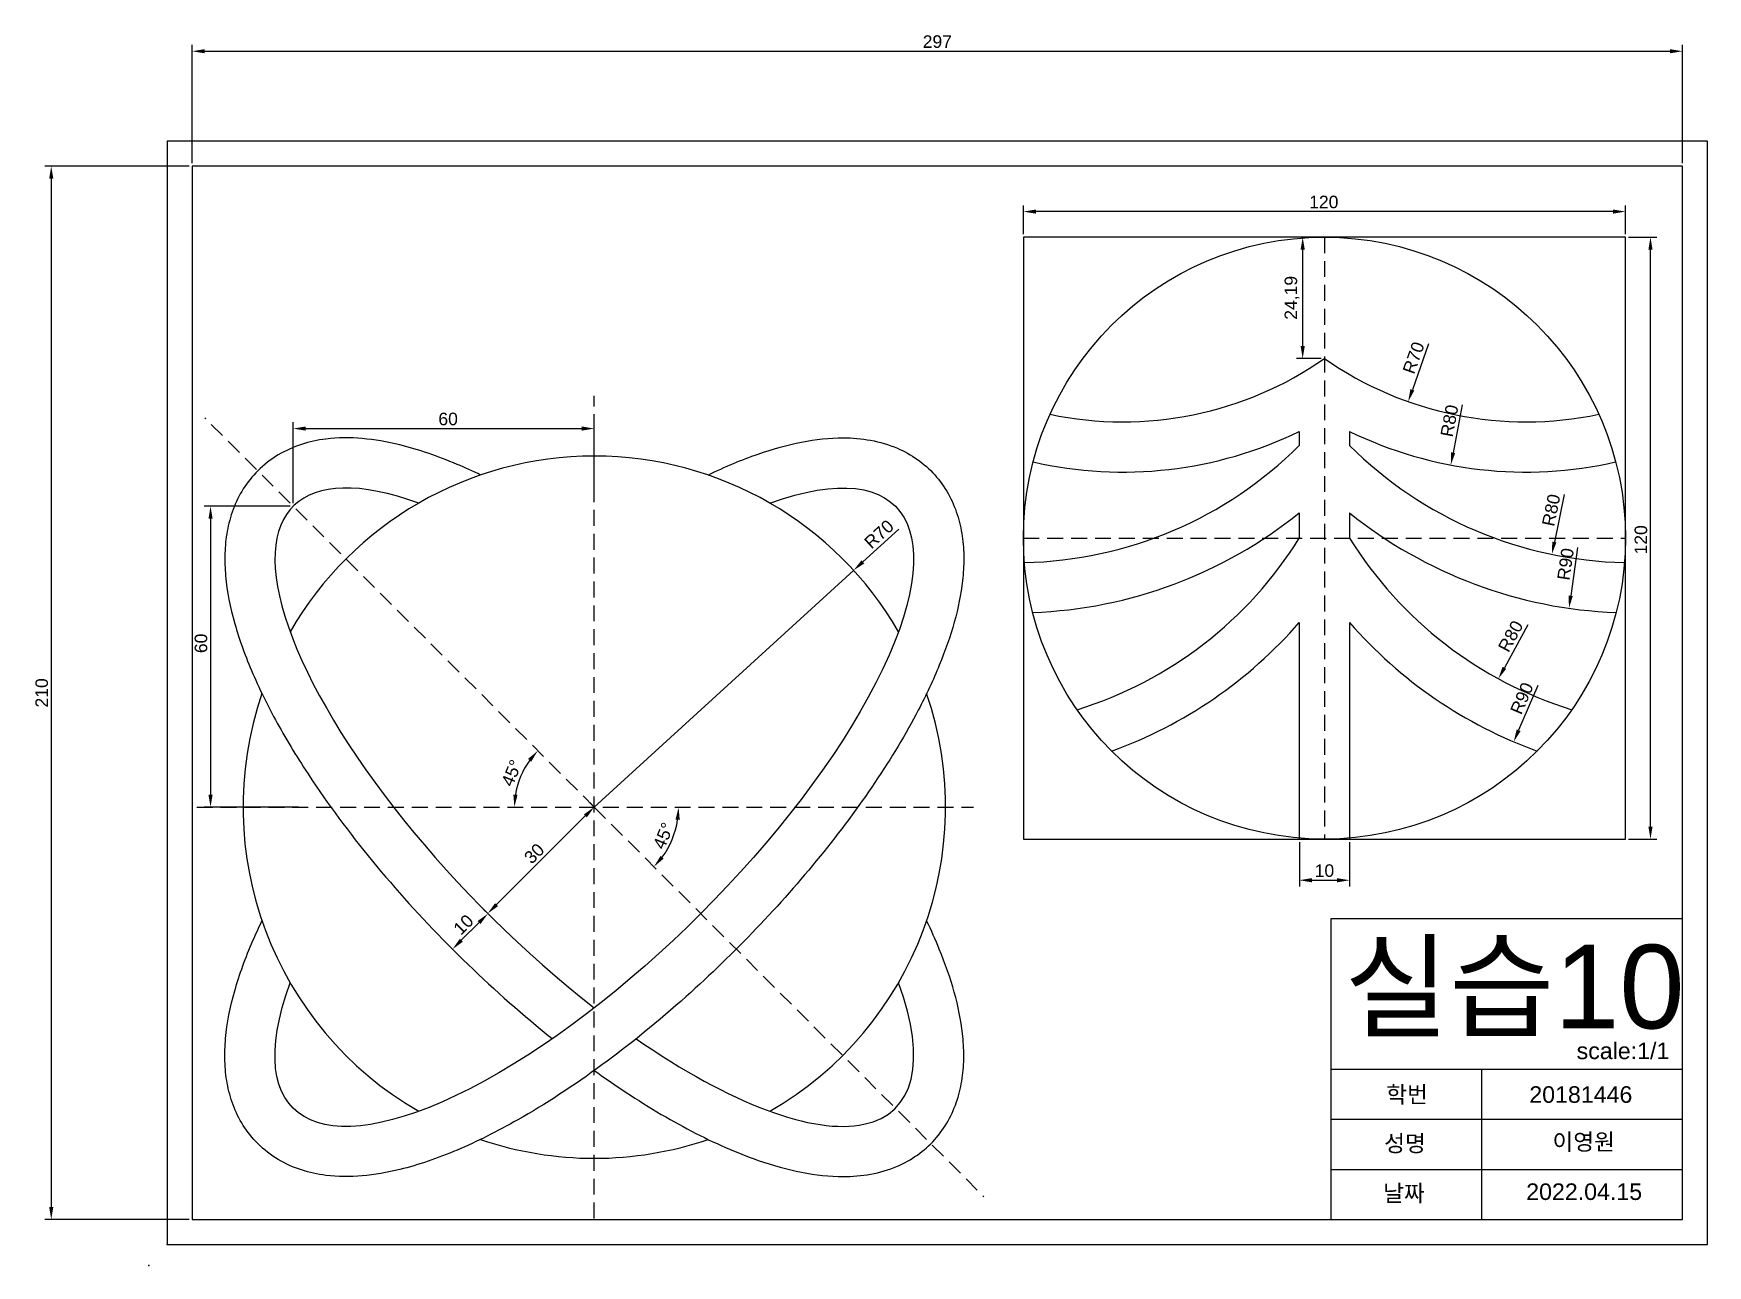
# Model space of a CAD drawing. Header units: millimetres. Extents: x -23 to 311, y 0 to 246.
import ezdxf

# ---------------------------------------------------------------- set-up
doc = ezdxf.new("R2010")
doc.units = ezdxf.units.MM
doc.linetypes.add('HIDDEN2', pattern=[4.7625, 3.175, -1.5875])
doc.styles.get("Standard").update_dxf_attribs({"font": 'arial.ttf'})
doc.dimstyles.new('ISO-25', dxfattribs={"dimtxt": 2.5, "dimasz": 2.5, "dimexe": 1.25, "dimexo": 0.625, "dimtad": 1, "dimtxsty": 'Standard', "dimcen": 2.5, "dimadec": 0, "dimazin": 0, "dimtfac": 1, "dimtmove": 0, "dimatfit": 3, "dimfxl": 1, "dimarcsym": 0})

# ---------------------------------------------------------------- blocks, each defined once
blk = doc.blocks.new('*D1')
at = {"color": 0, "lineweight": -2, "transparency": 16777216}
for p, q in [((8.67, 219.8), (8.67, 243.34)), ((11.17, 242.09), (303.17, 242.09)), ((305.67, 219.8), (305.67, 243.34))]:
    blk.add_line(p, q, dxfattribs=at)
at = {"color": 0, "transparency": 16777216}
for points in [[(11.17, 242.51), (11.17, 241.68), (8.67, 242.09)], [(303.17, 242.51), (303.17, 241.68), (305.67, 242.09)]]:
    blk.add_solid(points, dxfattribs=at)
at = {"layer": 'Defpoints', "color": 0, "transparency": 16777216}
for p in [(305.67, 242.09), (8.67, 219.17), (305.67, 219.17)]:
    blk.add_point(p, dxfattribs=at)
at = {"color": 0, "transparency": 16777216, "insert": (157.17, 244), "char_height": 2.5, "attachment_point": 5}
blk.add_mtext('297', dxfattribs=at)
blk = doc.blocks.new('*D2')
at = {"color": 0, "lineweight": -2, "transparency": 16777216}
for p, q in [((8.04, 219.17), (-20.67, 219.17)), ((-19.42, 216.67), (-19.42, 11.67)), ((8.04, 9.17), (-20.67, 9.17))]:
    blk.add_line(p, q, dxfattribs=at)
at = {"color": 0, "transparency": 16777216}
for points in [[(-19.84, 216.67), (-19.01, 216.67), (-19.42, 219.17)], [(-19.84, 11.67), (-19.01, 11.67), (-19.42, 9.17)]]:
    blk.add_solid(points, dxfattribs=at)
at = {"layer": 'Defpoints', "color": 0, "transparency": 16777216}
for p in [(8.67, 219.17), (-19.42, 9.17), (8.67, 9.17)]:
    blk.add_point(p, dxfattribs=at)
at = {"color": 0, "transparency": 16777216, "insert": (-21.32, 114.17), "char_height": 2.5, "attachment_point": 5, "rotation": 90}
blk.add_mtext('210', dxfattribs=at)
blk = doc.blocks.new('*D6')
at = {"color": 0, "lineweight": -2, "transparency": 16777216}
for p, q in [((174.32, 205.65), (174.32, 211.37)), ((294.32, 205.65), (294.32, 211.37)), ((291.82, 210.12), (176.82, 210.12))]:
    blk.add_line(p, q, dxfattribs=at)
at = {"color": 0, "transparency": 16777216}
for points in [[(176.82, 210.54), (176.82, 209.71), (174.32, 210.12)], [(291.82, 210.54), (291.82, 209.71), (294.32, 210.12)]]:
    blk.add_solid(points, dxfattribs=at)
at = {"layer": 'Defpoints', "color": 0, "transparency": 16777216}
for p in [(174.32, 210.12), (174.32, 205.02), (294.32, 205.02)]:
    blk.add_point(p, dxfattribs=at)
at = {"color": 0, "transparency": 16777216, "insert": (234.19, 212.03), "char_height": 2.5, "attachment_point": 5}
blk.add_mtext('120', dxfattribs=at)
blk = doc.blocks.new('*D7')
at = {"color": 0, "lineweight": -2, "transparency": 16777216}
blk.add_line((261.78, 171.6), (259.97, 162.05), dxfattribs=at)
at = {"color": 0, "transparency": 16777216}
blk.add_solid([(259.56, 162.13), (260.38, 161.98), (259.5, 159.6)], dxfattribs=at)
at = {"layer": 'Defpoints', "color": 0, "transparency": 16777216}
for p in [(274.44, 238.19), (259.5, 159.6)]:
    blk.add_point(p, dxfattribs=at)
at = {"color": 0, "transparency": 16777216, "insert": (259.24, 168.41), "char_height": 2.5, "attachment_point": 5, "rotation": 79.2422}
blk.add_mtext('R80', dxfattribs=at)
blk = doc.blocks.new('*D8')
at = {"color": 0, "lineweight": -2, "transparency": 16777216}
blk.add_line((282.11, 153.75), (280.14, 144.23), dxfattribs=at)
at = {"color": 0, "transparency": 16777216}
blk.add_solid([(279.73, 144.32), (280.55, 144.15), (279.64, 141.79)], dxfattribs=at)
at = {"layer": 'Defpoints', "color": 0, "transparency": 16777216}
for p in [(295.83, 220.13), (279.64, 141.79)]:
    blk.add_point(p, dxfattribs=at)
at = {"color": 0, "transparency": 16777216, "insert": (279.52, 150.6), "char_height": 2.5, "attachment_point": 5, "rotation": 78.3226}
blk.add_mtext('R80', dxfattribs=at)
blk = doc.blocks.new('*D9')
at = {"color": 0, "lineweight": -2, "transparency": 16777216}
blk.add_line((284.78, 143.13), (283.4, 133.52), dxfattribs=at)
at = {"color": 0, "transparency": 16777216}
blk.add_solid([(282.99, 133.58), (283.81, 133.46), (283.05, 131.04)], dxfattribs=at)
at = {"layer": 'Defpoints', "color": 0, "transparency": 16777216}
for p in [(295.83, 220.13), (283.05, 131.04)]:
    blk.add_point(p, dxfattribs=at)
at = {"color": 0, "transparency": 16777216, "insert": (282.39, 139.83), "char_height": 2.5, "attachment_point": 5, "rotation": 81.8351}
blk.add_mtext('R90', dxfattribs=at)
blk = doc.blocks.new('*D10')
at = {"color": 0, "lineweight": -2, "transparency": 16777216}
blk.add_line((274.83, 127.71), (270.18, 119.18), dxfattribs=at)
at = {"color": 0, "transparency": 16777216}
blk.add_solid([(269.82, 119.38), (270.55, 118.98), (268.99, 116.99)], dxfattribs=at)
at = {"layer": 'Defpoints', "color": 0, "transparency": 16777216}
for p in [(307.29, 187.23), (268.99, 116.99)]:
    blk.add_point(p, dxfattribs=at)
at = {"color": 0, "transparency": 16777216, "insert": (271.44, 125.46), "char_height": 2.5, "attachment_point": 5, "rotation": 61.3977}
blk.add_mtext('R80', dxfattribs=at)
blk = doc.blocks.new('*D11')
at = {"color": 0, "lineweight": -2, "transparency": 16777216}
blk.add_line((276.83, 115.65), (273.02, 106.71), dxfattribs=at)
at = {"color": 0, "transparency": 16777216}
blk.add_solid([(272.64, 106.88), (273.41, 106.55), (272.04, 104.41)], dxfattribs=at)
at = {"layer": 'Defpoints', "color": 0, "transparency": 16777216}
for p in [(307.29, 187.23), (272.04, 104.41)]:
    blk.add_point(p, dxfattribs=at)
at = {"color": 0, "transparency": 16777216, "insert": (273.67, 113.08), "char_height": 2.5, "attachment_point": 5, "rotation": 66.9485}
blk.add_mtext('R90', dxfattribs=at)
blk = doc.blocks.new('*D12')
at = {"color": 0, "lineweight": -2, "transparency": 16777216}
for p, q in [((229.32, 84.4), (229.32, 75.57)), ((239.32, 84.4), (239.32, 75.57)), ((231.82, 76.82), (236.82, 76.82))]:
    blk.add_line(p, q, dxfattribs=at)
at = {"color": 0, "transparency": 16777216}
for points in [[(231.82, 77.23), (231.82, 76.4), (229.32, 76.82)], [(236.82, 77.23), (236.82, 76.4), (239.32, 76.82)]]:
    blk.add_solid(points, dxfattribs=at)
at = {"layer": 'Defpoints', "color": 0, "transparency": 16777216}
for p in [(229.32, 85.02), (239.32, 85.02), (239.32, 76.82)]:
    blk.add_point(p, dxfattribs=at)
at = {"color": 0, "transparency": 16777216, "insert": (234.32, 78.72), "char_height": 2.5, "attachment_point": 5}
blk.add_mtext('10', dxfattribs=at)
blk = doc.blocks.new('*D13')
at = {"color": 0, "lineweight": -2, "transparency": 16777216}
for p, q in [((294.94, 205.02), (300.55, 205.02)), ((299.3, 87.52), (299.3, 202.52)), ((294.94, 85.02), (300.55, 85.02))]:
    blk.add_line(p, q, dxfattribs=at)
at = {"color": 0, "transparency": 16777216}
for points in [[(298.88, 202.52), (299.72, 202.52), (299.3, 205.02)], [(298.88, 87.52), (299.72, 87.52), (299.3, 85.02)]]:
    blk.add_solid(points, dxfattribs=at)
at = {"layer": 'Defpoints', "color": 0, "transparency": 16777216}
for p in [(294.32, 205.02), (299.3, 205.02), (294.32, 85.02)]:
    blk.add_point(p, dxfattribs=at)
at = {"color": 0, "transparency": 16777216, "insert": (297.4, 144.68), "char_height": 2.5, "attachment_point": 5, "rotation": 90}
blk.add_mtext('120', dxfattribs=at)
blk = doc.blocks.new('*D16')
at = {"color": 0, "lineweight": -2, "transparency": 16777216}
blk.add_line((255.09, 183.74), (251.84, 174.59), dxfattribs=at)
at = {"color": 0, "transparency": 16777216}
blk.add_solid([(251.45, 174.73), (252.23, 174.45), (251, 172.23)], dxfattribs=at)
at = {"layer": 'Defpoints', "color": 0, "transparency": 16777216}
for p in [(274.44, 238.19), (251, 172.23)]:
    blk.add_point(p, dxfattribs=at)
at = {"color": 0, "transparency": 16777216, "insert": (252.09, 180.98), "char_height": 2.5, "attachment_point": 5, "rotation": 70.44}
blk.add_mtext('R70', dxfattribs=at)
blk = doc.blocks.new('*D18')
at = {"color": 0, "lineweight": -2, "transparency": 16777216}
for p, q in [((233.69, 205.02), (228.73, 205.02)), ((229.98, 202.52), (229.98, 183.33)), ((233.69, 180.83), (228.73, 180.83))]:
    blk.add_line(p, q, dxfattribs=at)
at = {"color": 0, "transparency": 16777216}
for points in [[(229.57, 202.52), (230.4, 202.52), (229.98, 205.02)], [(229.57, 183.33), (230.4, 183.33), (229.98, 180.83)]]:
    blk.add_solid(points, dxfattribs=at)
at = {"layer": 'Defpoints', "color": 0, "transparency": 16777216}
for p in [(234.32, 205.02), (229.98, 180.83), (234.32, 180.83)]:
    blk.add_point(p, dxfattribs=at)
at = {"color": 0, "transparency": 16777216, "insert": (227.86, 192.93), "char_height": 2.5, "attachment_point": 5, "rotation": 90}
blk.add_mtext('24,19', dxfattribs=at)
blk = doc.blocks.new('*D20')
at = {"color": 0, "lineweight": -2, "transparency": 16777216}
blk.add_arc((88.81, 91.38), 15.92, 144.0043, 170.9957, dxfattribs=at)
at = {"color": 0, "transparency": 16777216}
for points in [[(75.61, 101.01), (76.24, 100.46), (77.55, 102.64)], [(73.5, 93.84), (72.67, 93.9), (72.88, 91.38)]]:
    blk.add_solid(points, dxfattribs=at)
at = {"layer": 'Defpoints', "color": 0, "transparency": 16777216}
for p in [(11.2, 168.99), (75.02, 99.34), (9.57, 91.38), (88.81, 91.38), (164.37, 91.38)]:
    blk.add_point(p, dxfattribs=at)
at = {"color": 0, "transparency": 16777216, "insert": (72.34, 98.2), "char_height": 2.5, "attachment_point": 5, "rotation": 67.5}
blk.add_mtext('45°', dxfattribs=at)
blk = doc.blocks.new('*D22')
at = {"color": 0, "lineweight": -2, "transparency": 16777216}
blk.add_arc((88.81, 91.38), 16.79, 323.5391, 351.4609, dxfattribs=at)
at = {"color": 0, "transparency": 16777216}
for points in [[(105, 88.91), (105.83, 88.85), (105.6, 91.38)], [(102.63, 81.13), (102, 81.67), (100.68, 79.5)]]:
    blk.add_solid(points, dxfattribs=at)
at = {"layer": 'Defpoints', "color": 0, "transparency": 16777216}
for p in [(9.57, 91.38), (88.81, 91.38), (164.37, 91.38), (103.35, 82.98), (166.42, 13.77)]:
    blk.add_point(p, dxfattribs=at)
at = {"color": 0, "transparency": 16777216, "insert": (102.57, 85.68), "char_height": 2.5, "attachment_point": 5, "rotation": 67.5}
blk.add_mtext('45°', dxfattribs=at)
blk = doc.blocks.new('*D23')
at = {"color": 0, "lineweight": -2, "transparency": 16777216}
for p, q in [((28.18, 151.38), (11.07, 151.38)), ((12.32, 148.88), (12.32, 93.88)), ((29.86, 91.38), (11.07, 91.38))]:
    blk.add_line(p, q, dxfattribs=at)
at = {"color": 0, "transparency": 16777216}
for points in [[(11.91, 148.88), (12.74, 148.88), (12.32, 151.38)], [(11.91, 93.88), (12.74, 93.88), (12.32, 91.38)]]:
    blk.add_solid(points, dxfattribs=at)
at = {"layer": 'Defpoints', "color": 0, "transparency": 16777216}
for p in [(28.81, 151.38), (12.32, 91.38), (30.49, 91.38)]:
    blk.add_point(p, dxfattribs=at)
at = {"color": 0, "transparency": 16777216, "insert": (10.42, 124.04), "char_height": 2.5, "attachment_point": 5, "rotation": 90}
blk.add_mtext('60', dxfattribs=at)
blk = doc.blocks.new('*D24')
at = {"color": 0, "lineweight": -2, "transparency": 16777216}
for p, q in [((28.81, 152), (28.81, 168.11)), ((31.31, 166.86), (86.31, 166.86)), ((88.81, 152.17), (88.81, 168.11))]:
    blk.add_line(p, q, dxfattribs=at)
at = {"color": 0, "transparency": 16777216}
for points in [[(31.31, 167.28), (31.31, 166.45), (28.81, 166.86)], [(86.31, 167.28), (86.31, 166.45), (88.81, 166.86)]]:
    blk.add_solid(points, dxfattribs=at)
at = {"layer": 'Defpoints', "color": 0, "transparency": 16777216}
for p in [(88.81, 166.86), (28.81, 151.38), (88.81, 151.54)]:
    blk.add_point(p, dxfattribs=at)
at = {"color": 0, "transparency": 16777216, "insert": (59.67, 168.77), "char_height": 2.5, "attachment_point": 5}
blk.add_mtext('60', dxfattribs=at)
blk = doc.blocks.new('*D26')
at = {"color": 0, "lineweight": -2, "transparency": 16777216}
for p, q in [((149.5, 146.84), (142.33, 140.28)), ((88.81, 91.38), (140.48, 138.6))]:
    blk.add_line(p, q, dxfattribs=at)
at = {"color": 0, "transparency": 16777216}
blk.add_solid([(142.05, 140.59), (142.61, 139.97), (140.48, 138.6)], dxfattribs=at)
at = {"layer": 'Defpoints', "color": 0, "transparency": 16777216}
for p in [(140.48, 138.6), (88.81, 91.38)]:
    blk.add_point(p, dxfattribs=at)
at = {"color": 0, "transparency": 16777216, "insert": (145.56, 145.81), "char_height": 2.5, "attachment_point": 5, "rotation": 42.4199}
blk.add_mtext('R70', dxfattribs=at)
blk = doc.blocks.new('*D35')
at = {"color": 0, "lineweight": -2, "transparency": 16777216}
for p, q in [((88.37, 91.82), (87.9, 92.29)), ((87.01, 89.64), (69.34, 71.96)), ((67.15, 70.61), (66.68, 71.08))]:
    blk.add_line(p, q, dxfattribs=at)
at = {"color": 0, "transparency": 16777216}
for points in [[(86.72, 89.93), (87.31, 89.34), (88.78, 91.4)], [(69.04, 72.25), (69.63, 71.66), (67.57, 70.19)]]:
    blk.add_solid(points, dxfattribs=at)
at = {"layer": 'Defpoints', "color": 0, "transparency": 16777216}
for p in [(88.81, 91.38), (67.57, 70.19), (67.6, 70.16)]:
    blk.add_point(p, dxfattribs=at)
at = {"color": 0, "transparency": 16777216, "insert": (76.83, 82.14), "char_height": 2.5, "attachment_point": 5, "rotation": 45}
blk.add_mtext('30', dxfattribs=at)
blk = doc.blocks.new('*D36')
at = {"color": 0, "lineweight": -2, "transparency": 16777216}
for p, q in [((65.84, 68.38), (62.3, 64.85)), ((68.04, 69.72), (68.49, 69.27)), ((60.97, 62.65), (61.42, 62.2))]:
    blk.add_line(p, q, dxfattribs=at)
at = {"color": 0, "transparency": 16777216}
for points in [[(65.55, 68.68), (66.13, 68.09), (67.61, 70.15)], [(62.01, 65.14), (62.6, 64.55), (60.54, 63.08)]]:
    blk.add_solid(points, dxfattribs=at)
at = {"layer": 'Defpoints', "color": 0, "transparency": 16777216}
for p in [(67.6, 70.16), (60.52, 63.09), (60.54, 63.08)]:
    blk.add_point(p, dxfattribs=at)
at = {"color": 0, "transparency": 16777216, "insert": (62.73, 67.96), "char_height": 2.5, "attachment_point": 5, "rotation": 45}
blk.add_mtext('10', dxfattribs=at)

msp = doc.modelspace()

# ---------------------------------------------------------------- linework, layer by layer
for p, q in [((3.667, 224.17), (3.667, 4.17)), ((310.667, 224.17), (3.667, 224.17)), ((310.667, 4.17), (310.667, 224.17)), ((305.667, 219.17), (8.667, 219.17)), ((8.667, 219.17), (8.667, 9.17)), ((305.667, 9.17), (305.667, 219.17)), ((174.316, 205.022), (174.316, 85.022)), ((294.316, 205.022), (174.316, 205.022)), ((294.316, 85.022), (294.316, 205.022)), ((229.316, 166.313), (229.316, 163.504)), ((239.316, 166.313), (239.316, 163.504)), ((229.316, 150.084), (229.316, 145.022)), ((239.316, 150.084), (239.316, 145.022)), ((229.316, 128.233), (229.316, 85.022)), ((239.316, 128.233), (239.316, 85.022)), ((174.316, 85.022), (294.316, 85.022)), ((235.667, 9.17), (235.667, 69.17)), ((235.667, 69.17), (305.667, 69.17)), ((235.667, 39.17), (305.667, 39.17)), ((265.667, 9.17), (265.667, 39.17)), ((235.667, 29.17), (305.667, 29.17)), ((235.667, 19.17), (305.667, 19.17)), ((8.667, 9.17), (305.667, 9.17)), ((3.667, 4.17), (310.667, 4.17))]:
    msp.add_line(p, q)
at = {"linetype": 'HIDDEN2'}
for p, q in [((234.316, 205.022), (234.316, 85.022)), ((88.809, 9.371), (88.809, 173.382)), ((88.809, 91.376), (11.199, 168.986)), ((174.316, 145.022), (294.316, 145.022)), ((9.573, 91.376), (164.369, 91.376)), ((88.809, 91.376), (166.418, 13.767))]:
    msp.add_line(p, q, dxfattribs=at)
msp.add_circle((234.316, 145.022), 60)
for centre, radius, start, end in [((194.195, 238.192), 70, 257.99583, 304.97065), ((274.437, 238.192), 70, 235.02935, 282.00417), ((172.804, 220.129), 80, 271.22501, 314.94275), ((194.195, 238.192), 80, 257.0552, 296.04087), ((274.437, 238.192), 80, 243.95913, 282.9448), ((295.828, 220.129), 80, 225.05725, 268.77499), ((88.809, 91.376), 70, 29.9922, 150.0078), ((172.804, 220.129), 90, 272.1481, 308.89617), ((295.828, 220.129), 90, 231.10383, 267.8519), ((161.347, 187.226), 80, 287.21637, 328.16973), ((307.285, 187.226), 80, 211.83027, 252.78363), ((161.347, 187.226), 90, 289.85235, 319.04395), ((307.285, 187.226), 90, 220.95605, 250.14765), ((88.809, 91.376), 70, 161.11223, 240.0078), ((88.809, 91.376), 70, 299.9922, 18.88779), ((88.809, 91.376), 70, 251.11232, 288.88756)]:
    msp.add_arc(centre, radius, start, end)
at = {"extrusion": (0, 0, -1)}
msp.add_ellipse((88.809, 91.376), major_axis=(-60, -60), ratio=0.3535534, start_param=2.4928086, end_param=6.9319694, dxfattribs=at)
for start_param, end_param in [(5.6344012, 8.1938185), (2.0422443, 3.7903767)]:
    msp.add_ellipse((88.809, 91.376), major_axis=(-60, 60), ratio=0.3535534, start_param=start_param, end_param=end_param)
for points, knots in [([(66.149, 157.607), (64.582, 158.364), (63.03, 159.069), (57.572, 161.384), (53.761, 162.694), (47.519, 164.226), (45.029, 164.66), (40.118, 165.084), (37.693, 165.074), (33.657, 164.563), (32.029, 164.216), (28.841, 163.182), (27.282, 162.491), (24.341, 160.736), (22.962, 159.671), (21.738, 158.447)], [5.49056139, 5.49056139, 5.49056139, 5.49056139, 5.56492334, 5.56492334, 5.75503409, 5.75503409, 5.88532275, 5.88532275, 6.01561141, 6.01561141, 6.10486137, 6.10486137, 6.19411133, 6.19411133, 6.28318531, 6.28318531, 6.28318531, 6.28318531]), ([(111.469, 157.607), (114.874, 159.253), (118.207, 160.653), (124.4, 162.807), (127.276, 163.61), (132.914, 164.717), (135.677, 165.024), (140.249, 165.011), (142.076, 164.861), (145.689, 164.197), (147.476, 163.681), (150.586, 162.347), (151.93, 161.605), (154.443, 159.829), (155.609, 158.794), (157.675, 156.493), (158.574, 155.228), (160.07, 152.568), (160.669, 151.174), (161.593, 148.33), (161.919, 146.88), (162.344, 143.958), (162.443, 142.484), (162.454, 139.517), (162.365, 138.023), (161.892, 133.817), (161.33, 131.074), (159.767, 125.467), (158.765, 122.601), (156.36, 116.744), (154.956, 113.752), (150.907, 106.001), (148.004, 101.169), (141.434, 91.403), (137.768, 86.471), (129.831, 76.7), (125.562, 71.862), (116.604, 62.486), (111.917, 57.948), (101.613, 48.727), (95.962, 44.126), (84.682, 35.845), (79.055, 32.165), (69.455, 26.715), (65.419, 24.696), (57.572, 21.369), (53.761, 20.059), (47.519, 18.527), (45.029, 18.093), (40.118, 17.669), (37.693, 17.679), (33.657, 18.19), (32.029, 18.536), (28.841, 19.571), (27.282, 20.261), (24.341, 22.016), (22.962, 23.082), (21.738, 24.305)], [2.3489675, 2.3489675, 2.3489675, 2.3489675, 2.5105997, 2.5105997, 2.657069, 2.657069, 2.8035383, 2.8035383, 2.902435, 2.902435, 3.0013317, 3.0013317, 3.0809705, 3.0809705, 3.1606093, 3.1606093, 3.2402481, 3.2402481, 3.3198869, 3.3198869, 3.3995258, 3.3995258, 3.4791646, 3.4791646, 3.5588034, 3.5588034, 3.7013762, 3.7013762, 3.843949, 3.843949, 3.9865218, 3.9865218, 4.2069392, 4.2069392, 4.4273565, 4.4273565, 4.6477739, 4.6477739, 4.8681912, 4.8681912, 5.1215019, 5.1215019, 5.3748126, 5.3748126, 5.5649233, 5.5649233, 5.7550341, 5.7550341, 5.8853228, 5.8853228, 6.0156114, 6.0156114, 6.1048614, 6.1048614, 6.1941113, 6.1941113, 6.2831853, 6.2831853, 6.2831853, 6.2831853]), ([(21.738, 158.447), (20.638, 157.348), (19.666, 156.123), (18.024, 153.517), (17.353, 152.137), (16.298, 149.309), (15.912, 147.861), (15.381, 144.936), (15.235, 143.46), (15.139, 140.487), (15.19, 138.991), (15.603, 134.372), (16.235, 131.206), (18.08, 124.708), (19.297, 121.377), (22.259, 114.546), (24.006, 111.047), (27.982, 103.925), (30.211, 100.302), (36.45, 90.979), (40.763, 85.237), (50.173, 73.918), (55.27, 68.342), (65.947, 57.674), (71.527, 52.585), (78.276, 46.986), (79.365, 46.099), (80.457, 45.227)], [0, 0, 0, 0, 0.0800328, 0.0800328, 0.1600656, 0.1600656, 0.2400984, 0.2400984, 0.3201313, 0.3201313, 0.4001641, 0.4001641, 0.5650901, 0.5650901, 0.7300161, 0.7300161, 0.8949421, 0.8949421, 1.0598681, 1.0598681, 1.3160043, 1.3160043, 1.5721406, 1.5721406, 1.8282769, 1.8282769, 1.8774553, 1.8774553, 1.8774553, 1.8774553]), ([(21.738, 24.305), (20.638, 25.405), (19.666, 26.63), (18.024, 29.236), (17.353, 30.615), (16.298, 33.443), (15.912, 34.892), (15.381, 37.816), (15.235, 39.293), (15.139, 42.265), (15.19, 43.762), (15.603, 48.381), (16.235, 51.547), (18.08, 58.044), (19.297, 61.376), (21.34, 66.088), (21.941, 67.397), (22.578, 68.716)], [0, 0, 0, 0, 0.08003281, 0.08003281, 0.16006563, 0.16006563, 0.24009844, 0.24009844, 0.32013126, 0.32013126, 0.40016407, 0.40016407, 0.56509007, 0.56509007, 0.73001607, 0.73001607, 0.79262526, 0.79262526, 0.79262526, 0.79262526]), ([(88.809, 38.886), (90.63, 37.574), (92.449, 36.312), (98.978, 31.954), (103.645, 29.165), (112.743, 24.418), (117.173, 22.46), (124.4, 19.946), (127.276, 19.143), (132.914, 18.036), (135.677, 17.729), (140.249, 17.742), (142.076, 17.892), (145.689, 18.555), (147.476, 19.071), (150.586, 20.406), (151.93, 21.148), (154.443, 22.924), (155.609, 23.959), (157.675, 26.26), (158.574, 27.524), (160.07, 30.185), (160.669, 31.579), (161.593, 34.423), (161.919, 35.872), (162.344, 38.795), (162.443, 40.269), (162.454, 43.236), (162.365, 44.73), (161.892, 48.936), (161.33, 51.678), (159.767, 57.286), (158.765, 60.151), (156.801, 64.934), (155.959, 66.814), (155.04, 68.716)], [2.0025671, 2.0025671, 2.0025671, 2.0025671, 2.0844131, 2.0844131, 2.2975064, 2.2975064, 2.5105997, 2.5105997, 2.657069, 2.657069, 2.8035383, 2.8035383, 2.902435, 2.902435, 3.0013317, 3.0013317, 3.0809705, 3.0809705, 3.1606093, 3.1606093, 3.2402481, 3.2402481, 3.3198869, 3.3198869, 3.3995258, 3.3995258, 3.4791646, 3.4791646, 3.5588034, 3.5588034, 3.7013762, 3.7013762, 3.843949, 3.843949, 3.9342188, 3.9342188, 3.9342188, 3.9342188])]:
    msp.add_open_spline(points, degree=3, knots=knots)
msp.add_open_spline([(88.809, 143.867), (88.809, 143.867), (88.809, 143.867), (88.809, 143.867)], degree=3)
msp.add_open_spline([(88.809, 143.867), (88.809, 143.867), (88.809, 143.867), (88.809, 143.867)], degree=3)
for p in [(3.667, 4.17), (0, 0), (0, 0)]:
    msp.add_point(p)

# ---------------------------------------------------------------- texts
for s, height, p in [('실습10', 16.6887, (238.263, 47.267)), ('scale:1/1', 3.3041, (284.584, 41.152)), ('학번', 3.3041, (246.638, 32.441)), ('20181446', 3.3041, (275.149, 32.441)), ('이영원', 3.3041, (279.764, 23.012)), ('성명', 3.3041, (246.228, 22.705)), ('날짜', 3.3041, (246.023, 12.764)), ('2022.04.15', 3.3041, (274.534, 13.071))]:
    msp.add_text(s, height=height).set_placement(p)

# ---------------------------------------------------------------- dimensions: what is measured, and where the dimension line sits
for base, p1, p2, picture, middle in [((305.667, 242.094), (8.667, 219.17), (305.667, 219.17), '*D1', (157.167, 243.995)), ((239.316, 76.818), (229.316, 85.022), (239.316, 85.022), '*D12', (234.316, 78.72))]:
    dim = msp.add_linear_dim(base=base, p1=p1, p2=p2, dimstyle='ISO-25')
    dim.commit()
    dim.dimension.update_dxf_attribs({"geometry": picture, "text_midpoint": middle})
for center, mpoint, picture, middle in [((274.437, 238.192), (251.001, 172.232), '*D16', (253.883, 180.342)), ((274.437, 238.192), (259.504, 159.598), '*D7', (261.111, 168.054)), ((295.828, 220.129), (279.636, 141.785), '*D8', (281.378, 150.215)), ((295.828, 220.129), (283.046, 131.042), '*D9', (284.268, 139.562)), ((307.285, 187.226), (268.987, 116.989), '*D10', (273.108, 124.546)), ((307.285, 187.226), (272.045, 104.412), '*D11', (275.415, 112.332))]:
    dim = msp.add_radius_dim(center=center, mpoint=mpoint, dimstyle='ISO-25')
    dim.commit()
    dim.dimension.update_dxf_attribs({"geometry": picture, "text_midpoint": middle, "dimtype": 164})
for base, p1, p2, picture, middle in [((-19.423, 9.17), (8.667, 219.17), (8.667, 9.17), '*D2', (-21.325, 114.17)), ((229.985, 180.831), (234.316, 205.022), (234.316, 180.831), '*D18', (227.857, 192.926))]:
    dim = msp.add_linear_dim(base=base, p1=p1, p2=p2, angle=90, dimstyle='ISO-25')
    dim.commit()
    dim.dimension.update_dxf_attribs({"geometry": picture, "text_midpoint": middle})
for base, p1, p2, picture, middle in [((174.316, 210.125), (294.316, 205.022), (174.316, 205.022), '*D6', (234.185, 210.125)), ((88.809, 166.865), (28.809, 151.376), (88.809, 151.544), '*D24', (59.675, 166.865))]:
    dim = msp.add_linear_dim(base=base, p1=p1, p2=p2, dimstyle='ISO-25')
    dim.commit()
    dim.dimension.update_dxf_attribs({"geometry": picture, "text_midpoint": middle, "dimtype": 160})
for base, p1, p2, picture, middle in [((299.301, 205.022), (294.316, 85.022), (294.316, 205.022), '*D13', (299.301, 144.682)), ((12.324, 91.376), (28.809, 151.376), (30.486, 91.376), '*D23', (12.324, 124.038))]:
    dim = msp.add_linear_dim(base=base, p1=p1, p2=p2, angle=90, dimstyle='ISO-25')
    dim.commit()
    dim.dimension.update_dxf_attribs({"geometry": picture, "text_midpoint": middle, "dimtype": 160})
for base, line1, picture, middle in [((75.018, 99.339), ((88.809, 91.376), (11.199, 168.986)), '*D20', (72.345, 98.196)), ((103.349, 82.981), ((88.809, 91.376), (166.418, 13.767)), '*D22', (102.569, 85.677))]:
    dim = msp.add_angular_dim_2l(base=base, line1=line1, line2=((9.573, 91.376), (164.369, 91.376)), dimstyle='ISO-25')
    dim.commit()
    dim.dimension.update_dxf_attribs({"geometry": picture, "text_midpoint": middle})
dim = msp.add_radius_dim(center=(88.809, 91.376), mpoint=(140.484, 138.595), dimstyle='ISO-25')
dim.commit()
dim.dimension.update_dxf_attribs({"geometry": '*D26', "text_midpoint": (145.556, 145.805)})
for p1, p2, distance, picture, middle in [((88.809, 91.376), (67.596, 70.163), -0.04, '*D35', (76.829, 82.143)), ((67.596, 70.163), (60.525, 63.092), 0.017, '*D36', (62.727, 67.96))]:
    dim = msp.add_aligned_dim(p1=p1, p2=p2, distance=distance, dimstyle='ISO-25')
    dim.commit()
    dim.dimension.update_dxf_attribs({"geometry": picture, "text_midpoint": middle})

doc.saveas('drawing.dxf')
